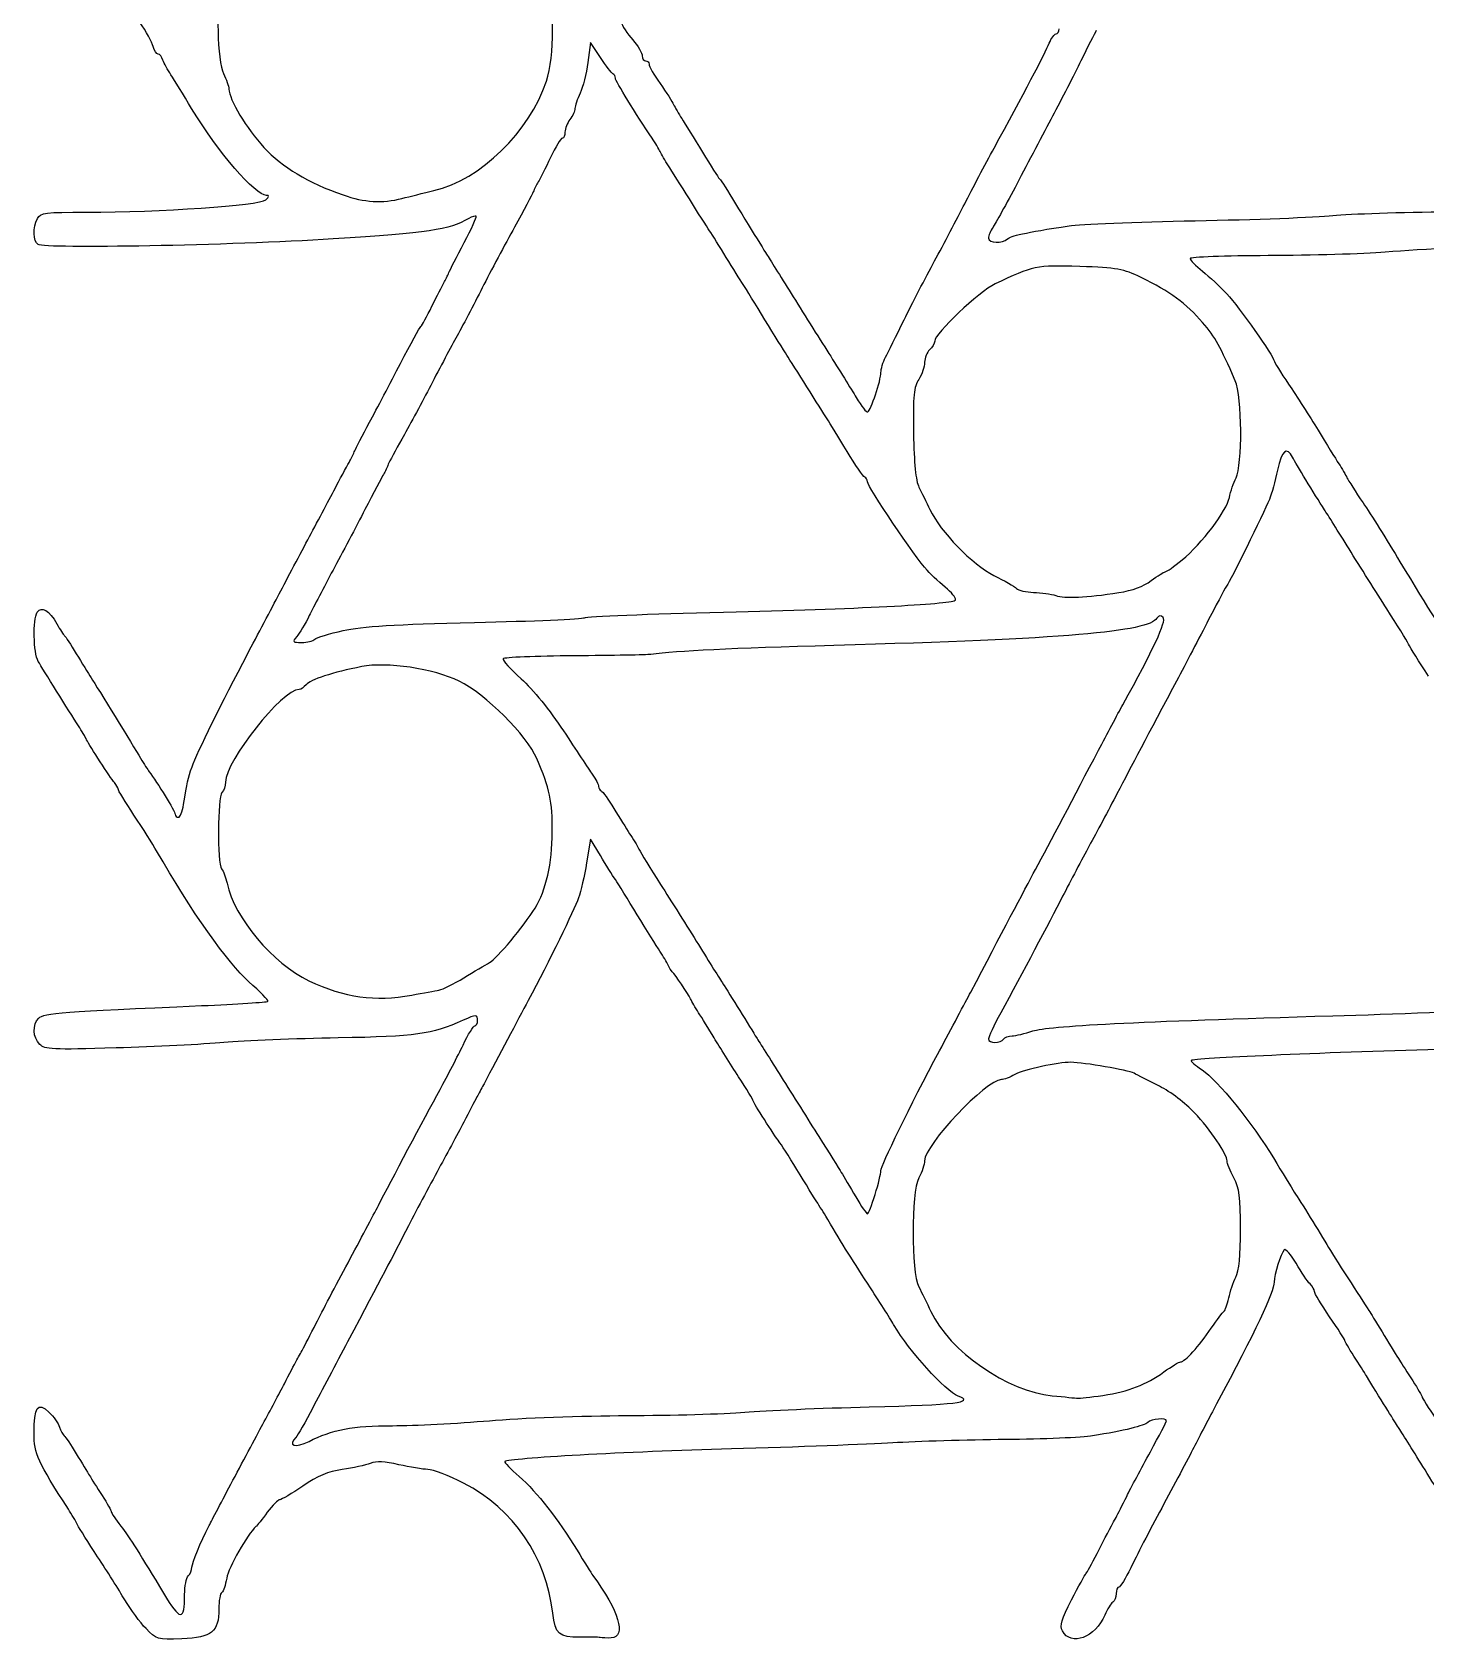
# Model space of a CAD drawing. Extents: x 10 to 820, y 30 to 851.
# Drawn here: x 445.5 to 623, y 33.1 to 238.7 of the extents above; entities that cross this region are included whole.
import ezdxf

# ---------------------------------------------------------------- set-up
doc = ezdxf.new("R2010")
doc.units = 0
doc.layers.add('Layer_1', color=7, linetype='CONTINUOUS')

msp = doc.modelspace()

# ---------------------------------------------------------------- linework, layer by layer
at = {"layer": 'Layer_1', "color": 7}
for points in [[(517.86347, 235.521299), (516.592159, 237.448603), (516.260874, 234.890449)], [(492.581379, 217.568837), (492.581181, 217.571019)], [(569.725295, 212.404282), (569.725295, 212.404141)], [(552.929141, 192.555782), (552.929141, 192.555555)], [(583.919357, 167.349037), (583.919159, 167.349037)], [(517.861627, 133.839416), (516.588446, 135.918033), (516.099952, 132.933775)], [(493.840359, 116.074947), (493.840245, 116.074947)], [(569.244, 110.463823), (569.244, 110.46249)], [(459.959853, 35.360115), (459.960108, 35.362128)]]:
    msp.add_lwpolyline(points, dxfattribs=at)
for points in [[(481.467216, 161.402432)], [(552.870039, 90.658126)], [(581.878299, 65.079928)], [(480.737294, 59.220404)]]:
    msp.add_lwpolyline(points, close=True, dxfattribs=at)
for points in [[(510.978569, 232.523321), (512.03249, 235.74226), (512.028125, 242.177642), (510.970065, 245.366335)], [(469.561392, 243.770713), (468.84383, 242.856398), (469.053622, 234.980307), (469.835786, 233.467768)], [(460.879894, 236.913308), (460.725972, 237.44333), (459.966174, 238.840612), (459.191777, 240.018379)], [(520.448666, 240.125302), (520.613926, 239.595478), (521.301555, 238.528886), (521.976427, 237.755113)], [(575.924296, 238.519277), (576.136894, 238.519277), (576.310715, 238.809289), (576.310715, 239.163422)], [(581.060475, 238.947563), (580.836538, 238.594253), (579.948416, 236.859705), (579.086485, 235.093012)], [(461.50944, 235.949699), (461.317251, 235.949699), (461.033928, 236.383343), (460.879894, 236.913308)], [(521.976427, 237.755113), (522.651328, 236.981397), (523.203488, 236.065919), (523.203488, 235.720773)], [(568.023657, 223.957646), (571.685254, 230.642279), (574.582998, 236.151809), (575.062847, 237.34151)], [(575.062847, 237.34151), (575.324202, 237.989311), (575.711811, 238.519277), (575.924296, 238.519277)], [(462.11801, 235.20019), (461.975427, 235.612404), (461.701657, 235.949699), (461.50944, 235.949699)], [(463.131594, 233.303557), (462.71663, 233.934464), (462.260508, 234.787948), (462.11801, 235.20019)], [(516.260874, 234.890449), (516.078607, 233.483444), (515.638982, 231.719784), (515.283715, 230.971154)], [(519.456002, 233.451299), (519.27912, 233.529819), (518.562692, 234.461312), (517.86347, 235.521299)], [(523.203488, 235.720773), (523.203488, 235.375655), (523.396244, 235.093239), (523.631775, 235.093239)], [(523.631775, 235.093239), (523.867334, 235.093239), (524.060062, 234.898782), (524.060062, 234.660587)], [(524.060062, 234.660587), (524.060062, 234.42276), (524.698367, 233.314414), (525.478547, 232.19796)], [(579.086485, 235.093012), (578.224554, 233.326348), (576.600019, 230.146357), (575.47645, 228.026354)], [(465.777367, 229.020691), (464.737166, 230.745375), (463.546558, 232.67265), (463.131594, 233.303557)], [(469.835786, 233.467768), (470.214722, 232.734956), (470.524775, 231.852559), (470.524775, 231.506902)], [(496.649889, 218.560169), (502.558566, 219.923888), (508.865709, 226.070137), (510.978569, 232.523321)], [(519.777224, 232.893129), (519.777224, 233.121601), (519.632657, 233.372751), (519.456002, 233.451299)], [(524.453624, 225.242506), (522.406244, 228.225148), (519.777224, 232.526212), (519.777224, 232.893129)], [(470.524775, 231.506902), (470.524775, 230.21385), (472.787673, 226.442808), (474.992857, 224.060912)], [(515.283715, 230.971154), (514.928478, 230.222524), (514.63169, 229.350049), (514.624207, 229.032313)], [(525.478547, 232.19796), (526.258726, 231.081479), (527.031734, 229.87888), (527.196398, 229.52557)], [(475.328621, 217.961747), (473.871443, 217.961747), (469.150936, 223.427425), (465.777367, 229.020691)], [(514.624207, 229.032313), (514.615703, 228.714606), (514.327618, 228.080524), (513.981763, 227.623268)], [(527.196398, 229.52557), (527.361091, 229.172231), (527.830906, 228.366937), (528.240568, 227.736002)], [(513.981763, 227.623268), (513.635936, 227.166011), (513.352982, 226.44329), (513.352982, 226.017186)], [(528.240568, 227.736002), (528.650175, 227.105095), (529.836531, 225.177819), (530.876874, 223.453192)], [(575.47645, 228.026354), (574.352854, 225.906351), (572.318542, 222.051772), (570.955786, 219.460679)], [(513.013788, 225.242506), (512.827268, 225.242506), (512.147208, 224.134329), (511.502553, 222.779851)], [(513.352982, 226.017186), (513.352982, 225.591139), (513.200194, 225.242506), (513.013788, 225.242506)], [(525.485633, 223.529359), (525.322358, 223.882698), (524.857873, 224.653608), (524.453624, 225.242506)], [(474.992857, 224.060912), (477.33674, 221.529233), (480.55789, 219.596685), (485.086434, 218.005174)], [(511.502553, 222.779851), (510.857898, 221.425429), (510.157174, 220.028147), (509.945341, 219.674808)], [(526.527422, 221.739819), (526.117787, 222.370726), (525.648994, 223.176021), (525.485633, 223.529359)], [(530.876874, 223.453192), (531.917246, 221.728537), (532.880883, 220.221101), (533.018307, 220.103322)], [(564.287934, 216.890959), (565.245818, 218.775403), (566.926904, 221.955422), (568.023657, 223.957646)], [(529.199472, 217.507098), (528.139485, 219.204172), (526.937057, 221.108884), (526.527422, 221.739819)], [(533.018307, 220.103322), (533.155787, 219.985684), (533.50082, 219.503709), (533.785164, 219.032619)], [(492.581181, 217.571019), (493.523417, 217.815933), (495.354314, 218.261142), (496.649889, 218.560169)], [(509.308056, 218.389948), (509.169442, 218.03661), (508.092135, 216.012985), (506.914254, 213.892982)], [(509.945341, 219.674808), (509.733593, 219.32147), (509.446727, 218.743287), (509.308056, 218.389948)], [(533.785164, 219.032619), (535.103217, 216.848893), (538.4731, 211.359404), (539.050008, 210.456257)], [(570.955786, 219.460679), (569.592973, 216.869558), (568.216668, 214.369372), (567.897345, 213.904745)], [(452.444584, 215.813879), (461.592977, 215.805375), (474.477632, 216.689359), (475.220337, 217.379227)], [(475.220337, 217.379227), (475.647235, 217.775737), (475.681817, 217.961747), (475.328621, 217.961747)], [(485.086434, 218.005174), (487.771949, 217.06135), (490.107017, 216.925429), (492.581379, 217.568837)], [(531.769164, 213.453867), (531.415825, 213.9861), (530.259488, 215.810052), (529.199472, 217.507098)], [(560.451695, 209.610144), (561.603723, 211.730147), (563.329994, 215.006515), (564.287934, 216.890959)], [(446.201645, 211.696415), (445.567223, 212.088475), (445.527056, 213.870361), (446.127377, 214.991917)], [(446.127377, 214.991917), (446.532902, 215.749646), (447.071938, 215.819804), (452.444584, 215.813879)], [(501.081376, 214.996594), (498.582721, 213.560279), (495.949873, 213.164506), (483.801235, 212.398982)], [(500.504639, 211.939514), (501.436358, 213.691722), (502.125291, 215.198704), (502.035602, 215.288364)], [(502.035602, 215.288364), (501.946028, 215.378222), (501.516522, 215.246695), (501.081376, 214.996594)], [(567.897345, 213.904745), (567.577994, 213.440119), (567.316753, 212.813747), (567.316753, 212.512849)], [(569.725295, 212.404141), (570.135581, 212.814427), (571.865565, 213.184008), (577.595546, 214.085454)], [(577.595546, 214.085454), (578.891121, 214.288982), (586.11394, 214.576216), (593.646302, 214.723136)], [(593.646302, 214.723136), (601.178664, 214.869971), (609.080493, 215.167778), (611.205939, 215.384799)], [(611.205939, 215.384799), (613.331385, 215.601933), (619.984978, 215.825416), (625.991649, 215.881656)], [(483.801235, 212.398982), (470.731081, 211.575404), (447.111566, 211.134021), (446.201645, 211.696415)], [(498.555877, 208.111268), (498.695908, 208.464607), (499.572947, 210.187306), (500.504639, 211.939514)], [(506.914254, 213.892982), (505.736374, 211.772978), (503.893316, 208.303883), (502.818532, 206.183879)], [(533.910597, 210.038402), (533.08614, 211.384745), (532.122502, 212.92169), (531.769164, 213.453867)], [(567.316753, 212.512849), (567.316753, 211.860427), (569.101077, 211.779923), (569.725295, 212.404282)], [(536.05203, 206.603861), (535.698691, 207.146582), (534.735053, 208.692116), (533.910597, 210.038402)], [(539.050008, 210.456257), (539.403346, 209.903105), (540.807686, 207.655571), (542.170754, 205.461753)], [(602.971379, 210.277363), (597.494702, 210.26319), (593.013779, 210.094528), (593.013779, 209.901404)], [(593.013779, 209.901404), (593.013779, 209.708364), (593.723829, 208.985445), (594.591656, 208.295294)], [(617.85426, 210.71438), (615.145359, 210.487608), (608.448056, 210.290969), (602.971379, 210.277363)], [(645.050247, 211.742506), (628.626027, 211.357958), (623.003564, 211.145416), (617.85426, 210.71438)], [(497.921483, 206.826409), (498.130113, 207.179719), (498.415732, 207.75793), (498.555877, 208.111268)], [(556.576791, 202.115143), (557.555991, 204.117394), (559.299667, 207.490141), (560.451695, 209.610144)], [(578.943789, 208.889832), (573.377509, 209.066997), (572.986696, 208.986777), (568.173496, 206.679489)], [(586.779089, 207.489687), (584.488157, 208.598516), (583.706135, 208.738264), (578.943789, 208.889832)], [(594.591656, 208.295294), (595.459483, 207.605171), (596.856736, 206.299816), (597.696699, 205.394544)], [(496.395792, 203.828402), (497.026132, 205.124005), (497.712655, 206.47307), (497.921483, 206.826409)], [(502.818532, 206.183879), (501.743776, 204.063876), (500.223782, 201.172935), (499.440853, 199.759609)], [(538.835878, 202.115143), (537.658083, 204.041256), (536.40534, 206.061139), (536.05203, 206.603861)], [(568.173496, 206.679489), (566.093008, 205.682119), (560.464423, 200.357379), (560.464423, 199.386569)], [(594.602059, 201.760925), (592.550966, 204.172046), (590.440459, 205.71758), (586.779089, 207.489687)], [(494.986122, 201.258711), (495.131256, 201.376349), (495.765508, 202.532856), (496.395792, 203.828402)], [(542.170754, 205.461753), (543.533822, 203.267936), (545.693368, 199.834784), (546.969724, 197.83256)], [(597.696699, 205.394544), (599.242601, 203.728396), (603.695347, 197.437212), (603.711901, 196.895851)], [(541.619699, 197.610721), (541.266389, 198.162088), (540.013645, 200.189086), (538.835878, 202.115143)], [(554.204079, 197.337971), (554.529894, 197.963209), (555.59762, 200.112947), (556.576791, 202.115143)], [(598.762384, 194.341326), (596.860733, 198.741092), (596.26078, 199.811114), (594.602059, 201.760925)], [(492.397326, 196.547615), (493.676176, 199.020929), (494.841102, 201.140932), (494.986122, 201.258711)], [(499.440853, 199.759609), (498.657867, 198.346283), (497.121546, 195.455341), (496.026777, 193.335338)], [(544.189418, 193.549467), (543.129403, 195.231801), (541.973037, 197.059325), (541.619699, 197.610721)], [(546.969724, 197.83256), (548.24608, 195.830308), (549.821746, 193.290607), (550.471248, 192.188724)], [(559.82195, 198.26062), (559.46864, 197.967347), (559.179534, 197.262456), (559.179534, 196.69411)], [(560.464423, 199.386569), (560.464423, 199.060557), (560.17526, 198.553864), (559.82195, 198.26062)], [(488.445433, 189.052614), (489.340132, 190.701499), (491.118504, 194.074245), (492.397326, 196.547615)], [(553.611667, 195.379911), (553.611667, 195.831612), (553.878407, 196.712705), (554.204079, 197.337971)], [(559.179534, 196.69411), (559.179534, 196.125792), (558.842268, 195.144522), (558.430054, 194.513559)], [(603.711901, 196.895851), (603.717571, 196.733993), (604.552346, 195.384957), (605.568566, 193.897845)], [(496.026777, 193.335338), (494.932009, 191.215335), (493.372103, 188.324422), (492.560346, 186.911096)], [(546.759138, 189.481071), (546.405771, 190.036406), (545.249406, 191.86719), (544.189418, 193.549467)], [(552.929141, 192.555555), (553.304533, 193.657269), (553.611667, 194.928211), (553.611667, 195.379911)], [(558.430054, 194.513559), (557.797701, 193.54564), (557.694747, 192.474853), (557.771396, 187.66256)], [(598.864147, 181.966992), (599.710317, 183.588324), (599.638374, 192.314072), (598.762384, 194.341326)], [(605.568566, 193.897845), (606.584786, 192.410762), (608.271174, 189.782932), (609.316052, 188.058305)], [(550.471248, 192.188724), (551.120722, 191.086841), (551.7859, 190.267968), (551.949374, 190.369023)], [(551.949374, 190.369023), (552.112933, 190.469937), (552.553749, 191.454126), (552.929141, 192.555782)], [(549.294643, 185.335685), (548.253421, 187.060312), (547.112448, 188.925735), (546.759138, 189.481071)], [(486.563937, 185.41222), (486.703968, 185.765559), (487.550734, 187.403729), (488.445433, 189.052614)], [(557.771396, 187.66256), (557.832908, 183.807301), (558.054577, 181.581509), (558.455849, 180.794526)], [(609.316052, 188.058305), (610.360931, 186.333679), (611.550972, 184.406375), (611.960635, 183.775468)], [(485.931357, 184.12736), (486.139137, 184.480671), (486.423764, 185.058853), (486.563937, 185.41222)], [(492.560346, 186.911096), (491.748589, 185.497742), (490.973653, 184.052299), (490.838271, 183.698961)], [(551.543113, 182.05719), (551.347522, 182.13571), (550.335809, 183.611058), (549.294643, 185.335685)], [(606.081949, 184.587877), (605.332582, 186.048938), (604.650736, 185.471606), (604.146906, 182.949537)], [(484.205427, 180.915225), (484.946913, 182.328579), (485.723578, 183.774022), (485.931357, 184.12736)], [(490.838271, 183.698961), (490.702774, 183.345622), (490.425716, 182.767439), (490.22233, 182.414101)], [(610.14513, 177.898227), (608.825149, 179.947647), (606.490194, 183.791937), (606.081949, 184.587877)], [(611.960635, 183.775468), (612.370241, 183.144532), (612.840849, 182.339266), (613.006449, 181.985899)], [(490.22233, 182.414101), (490.018803, 182.060762), (488.952239, 180.037137), (487.85183, 177.917134)], [(551.89852, 181.480907), (551.89852, 181.719301), (551.738363, 181.978671), (551.543113, 182.05719)], [(559.490495, 170.208003), (558.040801, 171.740555), (551.89852, 180.860913), (551.89852, 181.480907)], [(598.015908, 179.479222), (598.169829, 180.24829), (598.551429, 181.367776), (598.864147, 181.966992)], [(604.146906, 182.949537), (603.876198, 181.595115), (603.411287, 179.908728), (603.113451, 179.20205)], [(613.006449, 181.985899), (613.171992, 181.632561), (614.096455, 180.187118), (615.060745, 178.773764)], [(480.796255, 174.490983), (481.929802, 176.610986), (483.46394, 179.501871), (484.205427, 180.915225)], [(558.455849, 180.794526), (558.782344, 180.154208), (559.41206, 178.859342), (559.855257, 177.917134)], [(591.997984, 171.514945), (594.50245, 173.567172), (597.672576, 177.762617), (598.015908, 179.479222)], [(603.113451, 179.20205), (602.348097, 177.386006), (597.982828, 168.538766), (597.724903, 168.280841)], [(487.85183, 177.917134), (486.751449, 175.797131), (484.923244, 172.328007), (483.789187, 170.208003)], [(559.855257, 177.917134), (561.166111, 175.13028), (565.291626, 170.891947), (568.008095, 169.541352)], [(613.265876, 172.912029), (611.902808, 175.105874), (610.498468, 177.349666), (610.14513, 177.898227)], [(615.060745, 178.773764), (616.025035, 177.360466), (618.139822, 173.98772), (619.760304, 171.278819)], [(476.944709, 167.210139), (477.929493, 169.094583), (479.662709, 172.37098), (480.796255, 174.490983)], [(618.077347, 165.282835), (616.794103, 167.285059), (614.628944, 170.718211), (613.265876, 172.912029)], [(589.836028, 169.993874), (590.004406, 169.993874), (590.977029, 170.678356), (591.997984, 171.514945)], [(619.760304, 171.278819), (623.473265, 165.071909), (625.666912, 161.682892), (626.090181, 161.49966)], [(483.789187, 170.208003), (482.655131, 168.088), (481.296967, 165.486193), (480.771055, 164.426177)], [(562.085698, 167.771654), (561.326778, 168.404999), (560.158961, 169.501355), (559.490495, 170.208003)], [(568.008095, 169.541352), (569.33984, 168.879235), (570.634989, 168.131994), (570.886139, 167.880844)], [(583.919159, 167.349037), (585.680296, 167.619178), (587.105471, 168.144325), (588.066359, 168.877251)], [(588.066359, 168.877251), (588.871568, 169.491405), (589.667905, 169.993874), (589.836028, 169.993874)], [(472.878636, 159.501009), (474.130161, 161.856599), (475.959896, 165.325695), (476.944709, 167.210139)], [(563.054948, 166.366463), (563.280586, 166.506211), (562.844618, 167.138337), (562.085698, 167.771654)], [(570.886139, 167.880844), (571.137288, 167.629695), (572.123348, 167.404964), (573.077348, 167.381493)], [(573.077348, 167.381493), (574.031348, 167.358816), (575.293729, 167.176832), (575.882627, 166.978804)], [(575.882627, 166.978804), (577.052202, 166.58561), (579.753562, 166.710079), (583.919357, 167.349037)], [(597.724903, 168.280841), (597.607265, 168.16292), (596.643458, 166.377178), (595.58347, 164.312224)], [(446.225655, 158.585985), (445.600644, 159.667034), (445.519658, 163.933771), (446.1066, 164.854577)], [(446.1066, 164.854577), (446.638492, 165.688955), (447.62767, 165.095238), (448.603582, 163.355588)], [(515.828733, 164.153966), (516.091504, 164.316391), (524.074036, 164.636338), (533.567321, 164.864725)], [(533.567321, 164.864725), (550.563431, 165.273594), (562.249626, 165.868756), (563.054948, 166.366463)], [(620.845832, 160.785868), (620.606304, 161.256958), (619.360534, 163.280612), (618.077347, 165.282835)], [(448.603582, 163.355588), (449.000007, 162.648939), (449.437421, 161.974379), (449.575582, 161.856599)], [(480.771055, 164.426177), (480.245143, 163.36619), (479.525597, 162.161635), (479.172032, 161.749421)], [(481.467216, 161.402432), (481.691153, 161.624101), (483.319572, 162.126145), (485.086236, 162.518716)], [(485.086236, 162.518716), (487.485338, 163.051827), (491.722, 163.311708), (501.824478, 163.545481)], [(501.824478, 163.545481), (509.263835, 163.717544), (515.565734, 163.991456), (515.828733, 164.153966)], [(588.792708, 164.09801), (587.701483, 162.332394), (577.010901, 161.42766), (547.615683, 160.613295)], [(584.436482, 153.062225), (588.313852, 160.051667), (590.020592, 163.736196), (589.583376, 164.173412)], [(589.583376, 164.173412), (589.255776, 164.501012), (589.028409, 164.479298), (588.792708, 164.09801)], [(595.58347, 164.312224), (594.523455, 162.24727), (592.692557, 158.74549), (591.514762, 156.530498)], [(449.575582, 161.856599), (449.713629, 161.738678), (450.388303, 160.709985), (451.074571, 159.570259)], [(479.172032, 161.749421), (478.580469, 161.059667), (478.630104, 160.999912), (479.794803, 160.999912)], [(479.794803, 160.999912), (480.49085, 160.999912), (481.243449, 161.181046), (481.467216, 161.402432)], [(547.615683, 160.613295), (534.489743, 160.249638), (527.750742, 159.919487), (524.274219, 159.469657)], [(623.388877, 156.71716), (622.229649, 158.483824), (621.085274, 160.314722), (620.845832, 160.785868)], [(451.354039, 150.369368), (450.164565, 152.201399), (446.804064, 157.58561), (446.225655, 158.585985)], [(451.074571, 159.570259), (451.760839, 158.430533), (452.611459, 157.045497), (452.964769, 156.492372)], [(465.830886, 145.153507), (466.460404, 146.925132), (469.688866, 153.497513), (472.878636, 159.501009)], [(499.862025, 156.077579), (496.621599, 157.662401), (490.615241, 158.555229), (487.441798, 157.92384)], [(505.467451, 158.919736), (505.360585, 158.747106), (506.399596, 157.598735), (507.77593, 156.367846)], [(514.539508, 159.296177), (509.656547, 159.261594), (505.574147, 159.092366), (505.467451, 158.919736)], [(524.274219, 159.469657), (523.803101, 159.408712), (519.422468, 159.33076), (514.539508, 159.296177)], [(452.964769, 156.492372), (453.759122, 155.248842), (458.241207, 147.966325), (459.273188, 146.242436)], [(487.441798, 157.92384), (483.773257, 157.193947), (480.876929, 156.251087), (480.348863, 155.614823)], [(507.77593, 156.367846), (509.225142, 155.071818), (511.486538, 152.285843), (513.148774, 149.748779)], [(591.514762, 156.530498), (587.386752, 148.767056), (585.57479, 145.336965), (583.69491, 141.727214)], [(479.495805, 155.004042), (477.311172, 155.004042), (470.09629, 145.952253), (470.09629, 143.211406)], [(480.348863, 155.614823), (480.069934, 155.278889), (479.686151, 155.004042), (479.495805, 155.004042)], [(509.765993, 146.205302), (508.50004, 149.15801), (503.192195, 154.448876), (499.862025, 156.077579)], [(581.340737, 147.280398), (582.385559, 149.274628), (583.778674, 151.876436), (584.436482, 153.062225)], [(452.393106, 148.609733), (452.231248, 148.946603), (451.763645, 149.738432), (451.354039, 150.369368)], [(455.942621, 143.137252), (455.386747, 143.778448), (452.793132, 147.777141), (452.393106, 148.609733)], [(513.148774, 149.748779), (514.727416, 147.339188), (516.382821, 144.845522), (516.827435, 144.207302)], [(459.273188, 146.242436), (459.690249, 145.545793), (460.185094, 144.774855), (460.37286, 144.529289)], [(511.737177, 136.827784), (511.75135, 140.762527), (511.414878, 142.359397), (509.765993, 146.205302)], [(573.317046, 132.090836), (575.049014, 135.322417), (578.296923, 141.47099), (581.340737, 147.280398)], [(460.37286, 144.529289), (461.386501, 143.203611), (463.671878, 139.456464), (463.671878, 139.120162)], [(464.742353, 140.335318), (465.193884, 143.204716), (465.290744, 143.633541), (465.830886, 145.153507)], [(516.827435, 144.207302), (517.272021, 143.569025), (517.635791, 142.862376), (517.635791, 142.636908)], [(456.391062, 142.338278), (456.391062, 142.493334), (456.189235, 142.852738), (455.942621, 143.137252)], [(458.425459, 139.001447), (457.306539, 140.681797), (456.391062, 142.183337), (456.391062, 142.338278)], [(470.09629, 143.211406), (470.09629, 142.724896), (469.890778, 142.121541), (469.640054, 141.870619)], [(517.635791, 142.636908), (517.635791, 142.411554), (517.787444, 142.162729), (517.972887, 142.084209)], [(517.972887, 142.084209), (518.158556, 142.005689), (518.881022, 140.9999), (519.57894, 139.849119)], [(464.080775, 138.729264), (464.305563, 138.729264), (464.603371, 139.451986), (464.742353, 140.335318)], [(469.640054, 141.870619), (469.070602, 141.301138), (469.027629, 132.868493), (469.590731, 132.168392)], [(583.69491, 141.727214), (582.652186, 139.72499), (581.062573, 136.737699), (580.162431, 135.088814)], [(461.316344, 134.44688), (460.845254, 135.271592), (459.544322, 137.321154), (458.425459, 139.001447)], [(463.671878, 139.120162), (463.671878, 138.905012), (463.855846, 138.729264), (464.080775, 138.729264)], [(519.57894, 139.849119), (520.276887, 138.698338), (521.182358, 137.252868), (521.591057, 136.637012)], [(509.539249, 127.165583), (510.927064, 129.389759), (511.723826, 132.892417), (511.737177, 136.827784)], [(521.591057, 136.637012), (521.999813, 136.021101), (522.53284, 135.131731), (522.77557, 134.660641)], [(473.060621, 117.772843), (470.395374, 120.118711), (465.664038, 126.836055), (461.316344, 134.44688)], [(519.777224, 130.785964), (519.423885, 131.322165), (518.56187, 132.696231), (517.861627, 133.839416)], [(522.77557, 134.660641), (523.018499, 134.189494), (524.261917, 132.165869), (525.539066, 130.163646)], [(580.162431, 135.088814), (579.262318, 133.439929), (577.735946, 130.549016), (576.770523, 128.664572)], [(469.590731, 132.168392), (469.814385, 131.89003), (470.127301, 131.055), (470.285928, 130.312465)], [(516.099952, 132.933775), (515.831227, 131.292458), (515.370087, 129.274984), (515.075085, 128.450528)], [(565.059667, 116.458475), (568.916485, 123.798733), (571.898476, 129.444043), (573.317046, 132.090836)], [(470.285928, 130.312465), (471.229496, 125.895945), (476.109169, 120.098698), (480.728054, 117.906837)], [(522.561073, 126.309123), (521.383277, 128.23518), (520.130562, 130.249762), (519.777224, 130.785964)], [(525.539066, 130.163646), (526.816216, 128.161394), (528.981375, 124.719482), (530.350537, 122.514893)], [(515.075085, 128.450528), (514.500248, 126.843964), (511.284257, 120.283574), (508.671621, 115.387886)], [(576.770523, 128.664572), (574.968992, 125.148052), (571.644151, 118.885498), (568.878784, 113.800031)], [(503.740217, 120.213388), (504.66295, 120.724191), (508.064723, 124.802396), (509.539249, 127.165583)], [(525.447252, 121.667221), (525.037646, 122.294188), (523.73884, 124.383038), (522.561073, 126.309123)], [(526.486745, 119.884852), (526.324603, 120.238191), (525.856915, 121.040254), (525.447252, 121.667221)], [(530.350537, 122.514893), (531.719671, 120.310276), (533.128971, 118.066484), (533.48231, 117.528695)], [(500.454295, 118.272449), (501.722232, 119.041432), (503.200925, 119.914871), (503.740217, 120.213388)], [(527.026802, 119.028279), (526.891872, 119.145917), (526.648802, 119.531514), (526.486745, 119.884852)], [(475.483591, 115.278893), (475.589323, 115.384626), (474.498977, 116.50689), (473.060621, 117.772843)], [(480.728054, 117.906837), (485.286504, 115.743634), (489.099556, 115.210919), (493.840359, 116.074947)], [(497.292305, 116.711126), (497.763451, 116.800985), (499.18633, 117.503467), (500.454295, 118.272449)], [(529.340184, 115.602015), (529.005413, 116.326097), (527.401995, 118.700849), (527.026802, 119.028279)], [(533.48231, 117.528695), (533.835649, 116.990849), (534.799286, 115.449312), (535.623743, 114.102997)], [(467.019027, 114.727328), (471.568832, 114.924903), (475.377887, 115.173161), (475.483591, 115.278893)], [(493.840245, 116.074947), (495.267801, 116.335167), (496.821187, 116.621382), (497.292305, 116.711126)], [(508.671621, 115.387886), (507.342116, 112.896601), (504.840739, 108.186327), (503.042469, 104.78787)], [(530.381945, 113.819675), (529.972339, 114.446613), (529.503545, 115.248704), (529.340184, 115.602015)], [(561.06721, 108.963502), (562.582328, 111.790182), (564.378926, 115.162928), (565.059667, 116.458475)], [(446.414102, 109.793713), (445.527396, 110.68039), (445.466026, 112.324711), (446.288811, 113.14758)], [(446.288811, 113.14758), (446.914672, 113.77347), (449.371289, 113.96067), (467.019027, 114.727328)], [(502.217587, 112.817968), (502.217587, 113.609089), (502.049776, 113.613142), (500.355026, 112.863322)], [(532.372801, 110.607539), (531.687498, 111.747237), (530.791608, 113.192708), (530.381945, 113.819675)], [(535.623743, 114.102997), (536.448171, 112.756683), (537.411809, 111.204034), (537.765148, 110.65261)], [(568.878784, 113.800031), (568.01966, 112.220112), (567.316753, 110.726481), (567.316753, 110.480831)], [(572.976548, 111.500963), (574.920888, 112.147432), (586.002255, 112.70906), (611.215832, 113.438953)], [(611.215832, 113.438953), (618.753636, 113.657221), (628.968197, 114.045851), (633.91488, 114.302698)], [(500.355026, 112.863322), (496.283653, 111.06182), (494.425741, 110.799416), (484.443792, 110.616468)], [(500.360951, 109.712897), (501.009036, 111.067375), (501.691873, 112.175552), (501.878421, 112.175552)], [(501.878421, 112.175552), (502.064941, 112.175552), (502.217587, 112.464686), (502.217587, 112.817968)], [(570.325021, 110.890777), (570.774, 110.890777), (571.967188, 111.165171), (572.976548, 111.500963)], [(456.157572, 109.341275), (448.008392, 109.090125), (447.074121, 109.133779), (446.414102, 109.793713)], [(469.882133, 110.027344), (467.29104, 109.802557), (461.114971, 109.49392), (456.157572, 109.341275)], [(484.443792, 110.616468), (479.025991, 110.517256), (472.473254, 110.252046), (469.882133, 110.027344)], [(497.428651, 104.038163), (498.393338, 105.804828), (499.712894, 108.358475), (500.360951, 109.712897)], [(535.477872, 105.667206), (534.455444, 107.244686), (533.058162, 109.467813), (532.372801, 110.607539)], [(537.765148, 110.65261), (538.118458, 110.101243), (539.530253, 107.857451), (540.902477, 105.666412)], [(567.316753, 110.480831), (567.316753, 109.910302), (568.89344, 109.895278), (569.244, 110.463823)], [(569.244, 110.46249), (569.389701, 110.69805), (569.876041, 110.890777), (570.325021, 110.890777)], [(624.706789, 109.149369), (609.823142, 108.745319), (593.421203, 108.014802), (593.150296, 107.743924)], [(553.619547, 93.674387), (553.611043, 94.353993), (557.331912, 101.994752), (561.06721, 108.963502)], [(577.809676, 107.511114), (576.236957, 107.540595), (571.827751, 106.571486), (570.676942, 105.943413)], [(585.864774, 106.121599), (585.114104, 106.517684), (579.543401, 107.478629), (577.809676, 107.511114)], [(593.150296, 107.743924), (593.064689, 107.658034), (593.687943, 107.126765), (594.535445, 106.562784)], [(537.336861, 102.599524), (537.336861, 102.709225), (536.500329, 104.089754), (535.477872, 105.667206)], [(540.902477, 105.666412), (542.274672, 103.475429), (544.43728, 100.044573), (545.708278, 98.042349)], [(568.963796, 105.30851), (567.003383, 105.259187), (559.179336, 96.996733), (559.179336, 94.975801)], [(570.676942, 105.943413), (570.051704, 105.602179), (569.280766, 105.316475), (568.963796, 105.30851)], [(589.121244, 104.451738), (587.756022, 105.145489), (586.290623, 105.896954), (585.864774, 106.121599)], [(594.535445, 106.562784), (596.50011, 105.255303), (601.027946, 99.662944), (603.631794, 95.327751)], [(489.566053, 89.262375), (491.173184, 92.379691), (495.400888, 100.324664), (497.428651, 104.038163)], [(502.235332, 103.288853), (502.00941, 102.876639), (501.328784, 101.575707), (500.72251, 100.397911)], [(503.042469, 104.78787), (502.824484, 104.375628), (502.461111, 103.701067), (502.235332, 103.288853)], [(593.541363, 101.118648), (592.475536, 102.258062), (590.486522, 103.75793), (589.121244, 104.451738)], [(540.642058, 97.399933), (540.033261, 98.150151), (537.336861, 102.391971), (537.336861, 102.599524)], [(597.724903, 94.939263), (597.724903, 95.804822), (595.66284, 98.85062), (593.541363, 101.118648)], [(500.72251, 100.397911), (500.116207, 99.220173), (498.669829, 96.521959), (497.508277, 94.401956)], [(542.910738, 93.836245), (541.854124, 95.56073), (540.833226, 97.164403), (540.642058, 97.399933)], [(545.708278, 98.042349), (546.979248, 96.040126), (548.265639, 93.98668), (548.566933, 93.479137)], [(559.179336, 94.975801), (559.179336, 94.518913), (558.843345, 93.528289), (558.432634, 92.774444)], [(598.581476, 92.790913), (598.11033, 93.669908), (597.724903, 94.636664), (597.724903, 94.939263)], [(603.631794, 95.327751), (604.740793, 93.481376), (605.93724, 91.52669), (606.290579, 90.983968)], [(497.508277, 94.401956), (496.346752, 92.281952), (494.504459, 88.812857), (493.41434, 86.692853)], [(545.560735, 89.553408), (545.159831, 90.184485), (543.967352, 92.11176), (542.910738, 93.836245)], [(548.566933, 93.479137), (548.868171, 92.971593), (549.692854, 91.574482), (550.399532, 90.374519)], [(552.870039, 90.658041), (553.28659, 92.010478), (553.623856, 93.367849), (553.619547, 93.674387)], [(558.432634, 92.774444), (557.450344, 90.971269), (557.462873, 80.784205), (558.449642, 78.893071)], [(599.438021, 86.244668), (599.438021, 90.374491), (599.296289, 91.457014), (598.581476, 92.790913)], [(551.89852, 88.195924), (552.016158, 88.197653), (552.453487, 89.30566), (552.870039, 90.658126)], [(606.290579, 90.983968), (607.080453, 89.770768), (609.455886, 85.931326), (610.66781, 83.909005)], [(485.708271, 81.981531), (487.222879, 84.808183), (488.9589, 88.084579), (489.566053, 89.262375)], [(546.845566, 87.467647), (546.539793, 87.983751), (545.96161, 88.922331), (545.560735, 89.553408)], [(550.399532, 90.374519), (551.10618, 89.174501), (551.780741, 88.194138), (551.89852, 88.195924)], [(493.41434, 86.692853), (491.34125, 82.661307), (489.98833, 80.0864), (485.650954, 71.917037)], [(552.273743, 78.769594), (550.162073, 81.999559), (548.647295, 84.426809), (546.845566, 87.467647)], [(598.847196, 80.14006), (599.24861, 80.925824), (599.438021, 82.88275), (599.438021, 86.244668)], [(605.006626, 83.613918), (604.542906, 83.095235), (603.720632, 80.476136), (603.720632, 79.517685)], [(606.526223, 81.900772), (605.86232, 83.035254), (605.178519, 83.806192), (605.006626, 83.613918)], [(610.66781, 83.909005), (611.161889, 83.084576), (612.448534, 81.060923), (613.52706, 79.41201)], [(481.647046, 74.2724), (482.36611, 75.685755), (484.193691, 79.154879), (485.708271, 81.981531)], [(608.296657, 79.27212), (607.98683, 79.583421), (607.190125, 80.76629), (606.526223, 81.900772)], [(555.310498, 73.985421), (554.949308, 74.614485), (553.582753, 76.76737), (552.273743, 78.769594)], [(558.449642, 78.893071), (558.792407, 78.236142), (559.475613, 76.831405), (559.967764, 75.771418)], [(603.720632, 79.517685), (603.720632, 78.277726), (601.293183, 73.134517), (596.39279, 63.991566)], [(597.936821, 77.484536), (598.112569, 78.308992), (598.522204, 79.503966), (598.847196, 80.14006)], [(608.860043, 78.312649), (608.860043, 78.529216), (608.606626, 78.960876), (608.296657, 79.27212)], [(610.787319, 75.104057), (609.727303, 76.65234), (608.860043, 78.096224), (608.860043, 78.312649)], [(613.52706, 79.41201), (614.605558, 77.763153), (615.68312, 76.093263), (615.921627, 75.701203)], [(597.321618, 75.771418), (597.484327, 75.889339), (597.761073, 76.660107), (597.936821, 77.484536)], [(479.92908, 70.953229), (480.155002, 71.365443), (480.927953, 72.859103), (481.647046, 74.2724)], [(559.967764, 75.771418), (562.306007, 70.735641), (569.790577, 65.537979), (575.443115, 65.024624)], [(595.710151, 73.629985), (596.433836, 74.689972), (597.158995, 75.653638), (597.321618, 75.771418)], [(612.714622, 72.093408), (612.714622, 72.200841), (611.847306, 73.555774), (610.787319, 75.104057)], [(615.921627, 75.701203), (616.160021, 75.309144), (616.987964, 73.960051), (617.761284, 72.703226)], [(563.462174, 64.985705), (561.850564, 65.602353), (557.133884, 70.809767), (555.310498, 73.985421)], [(591.813618, 69.347147), (592.340437, 69.347147), (594.126264, 71.310026), (595.710151, 73.629985)], [(613.88363, 70.086111), (613.240676, 71.082574), (612.714622, 71.985833), (612.714622, 72.093408)], [(617.761284, 72.703226), (618.534603, 71.446372), (619.401863, 70.035796), (619.688559, 69.568561)], [(479.108025, 69.454211), (479.333663, 69.866426), (479.703272, 70.540986), (479.92908, 70.953229)], [(485.650954, 71.917037), (484.212712, 69.208136), (482.233392, 65.449991), (481.252491, 63.565519)], [(615.489684, 67.561604), (615.249306, 67.953664), (614.526613, 69.089676), (613.88363, 70.086111)], [(477.589165, 66.563298), (478.198756, 67.741065), (478.882217, 69.042026), (479.108025, 69.454211)], [(581.878384, 65.079928), (585.335093, 65.623131), (587.358859, 66.398662), (589.649338, 68.057865)], [(589.649338, 68.057865), (590.628255, 68.76698), (591.602154, 69.347147), (591.813618, 69.347147)], [(619.688559, 69.568561), (619.975369, 69.101326), (620.739788, 67.910265), (621.387561, 66.921682)], [(474.860592, 61.423916), (475.751691, 63.072801), (476.979575, 65.385531), (477.589165, 66.563298)], [(619.567151, 60.994183), (619.025337, 61.818895), (617.839718, 63.728539), (615.489684, 67.561604)], [(621.387561, 66.921682), (622.035362, 65.933156), (622.565356, 65.028139), (622.565356, 64.910586)], [(445.690672, 60.214117), (445.699176, 63.616514), (446.161507, 64.285179), (447.581466, 62.951194)], [(552.11265, 63.612319), (563.266583, 63.893232), (565.584076, 64.173777), (563.462174, 64.985705)], [(575.443115, 65.024624), (576.98023, 64.884876), (578.430633, 64.74201), (578.666164, 64.706662)], [(578.666164, 64.706662), (578.901723, 64.671229), (580.347165, 64.839323), (581.878299, 65.079928)], [(596.39279, 63.991566), (595.509004, 62.342709), (594.197073, 59.837223), (593.477357, 58.423897)], [(622.565356, 64.910586), (622.565356, 64.792949), (623.38318, 63.478609), (624.382732, 61.989739)], [(447.581466, 62.951194), (448.178725, 62.390105), (448.793021, 61.52789), (448.946603, 61.035144)], [(481.252491, 63.565519), (480.271591, 61.681075), (479.287458, 59.956165), (479.065506, 59.732398)], [(491.353836, 61.218716), (494.148881, 61.224385), (499.712128, 61.510202), (503.716576, 61.85549)], [(503.716576, 61.85549), (507.721051, 62.20092), (515.622881, 62.495865), (521.276241, 62.510974)], [(521.276241, 62.510974), (526.929545, 62.525147), (533.675038, 62.717053), (536.266159, 62.935122)], [(536.266159, 62.935122), (538.857252, 63.15339), (545.988199, 63.458029), (552.11265, 63.612319)], [(590.015574, 61.851182), (590.015574, 62.243298), (588.050995, 62.069733), (587.620922, 61.640001)], [(587.9496, 57.889566), (589.085867, 59.951232), (590.015574, 61.733969), (590.015574, 61.851182)], [(450.067677, 50.57927), (446.214798, 56.526669), (445.684039, 57.694996), (445.690672, 60.214117)], [(448.946603, 61.035144), (449.10024, 60.542426), (449.361056, 60.042905), (449.526401, 59.925097)], [(449.526401, 59.925097), (449.691661, 59.807459), (450.388445, 58.782961), (451.074741, 57.648706)], [(470.780744, 53.766404), (472.13355, 56.329122), (473.969465, 59.775002), (474.860592, 61.423916)], [(479.065506, 59.732398), (477.966684, 58.624476), (478.968277, 58.317711), (480.737294, 59.220404)], [(480.737294, 59.220404), (483.640538, 60.702017), (486.339575, 61.21007), (491.353836, 61.218716)], [(580.593297, 59.915147), (579.297751, 59.703966), (574.286806, 59.493324), (569.457903, 59.447516)], [(587.620922, 61.640001), (587.17988, 61.198958), (584.637798, 60.575053), (580.593297, 59.915147)], [(622.68957, 56.007985), (621.325567, 58.212546), (619.920462, 60.456338), (619.567151, 60.994183)], [(451.074741, 57.648706), (451.76098, 56.514451), (452.519163, 55.261736), (452.759541, 54.864858)], [(534.552786, 58.261982), (521.220115, 57.894017), (506.160012, 57.054905), (505.6845, 56.653462)], [(555.110401, 59.019938), (552.04819, 58.830584), (542.797239, 58.489491), (534.552786, 58.261982)], [(569.457903, 59.447516), (564.629027, 59.401595), (558.17264, 59.209406), (555.110401, 59.019938)], [(584.930532, 52.213784), (585.454743, 53.273799), (586.813304, 55.827872), (587.9496, 57.889566)], [(593.477357, 58.423897), (592.75764, 57.010571), (590.921414, 53.541447), (589.396885, 50.714795)], [(484.969505, 55.632083), (483.154368, 55.369595), (481.8184, 54.810858), (479.942006, 53.530051)], [(488.544872, 56.418527), (487.938031, 56.182684), (486.329143, 55.828807), (484.969505, 55.632083)], [(492.185266, 56.250432), (490.382318, 56.674524), (489.328935, 56.723166), (488.544872, 56.418527)], [(495.866847, 55.646908), (495.237385, 55.649743), (493.580677, 55.922152), (492.185266, 56.250432)], [(500.434566, 53.885034), (498.551766, 54.850401), (496.496308, 55.643223), (495.866847, 55.646908)], [(505.6845, 56.653462), (505.588972, 56.572958), (506.412437, 55.713919), (507.513924, 54.744357)], [(627.483721, 48.359233), (626.210909, 50.361428), (624.053573, 53.803396), (622.68957, 56.007985)], [(452.759541, 54.864858), (452.999919, 54.468007), (453.72264, 53.328026), (454.365595, 52.331563)], [(467.954545, 48.412836), (468.156089, 48.794578), (469.427937, 51.203658), (470.780744, 53.766404)], [(479.942006, 53.530051), (478.536504, 52.570666), (477.214539, 51.785724), (477.004265, 51.785724)], [(511.790497, 37.314291), (511.012415, 44.447564), (506.77153, 50.635935), (500.434566, 53.885034)], [(507.513924, 54.744357), (509.834676, 52.70157), (512.492071, 49.317825), (514.882698, 45.361453)], [(454.365595, 52.331563), (455.008577, 51.335129), (455.534631, 50.399242), (455.534631, 50.251784)], [(477.004265, 51.785724), (476.794217, 51.785724), (476.079291, 51.063003), (475.416013, 50.179642)], [(583.570214, 49.537), (583.794151, 49.949214), (584.406321, 51.153796), (584.930532, 52.213784)], [(451.245755, 48.575573), (451.006511, 49.046691), (450.476376, 49.948363), (450.067677, 50.57927)], [(455.534631, 50.251784), (455.534631, 50.104382), (456.082511, 49.281428), (456.752139, 48.423069)], [(475.416013, 50.179642), (474.752706, 49.29631), (474.100879, 48.477211), (473.967452, 48.359459)], [(581.159915, 44.93294), (582.319455, 47.20831), (582.701055, 47.937239), (583.570214, 49.537)], [(589.396885, 50.714795), (587.872299, 47.888115), (586.094976, 44.467208), (585.44726, 43.112729)], [(453.792769, 44.506893), (452.63116, 46.273557), (451.484999, 48.104483), (451.245755, 48.575573)], [(456.752139, 48.423069), (457.764731, 47.125141), (459.446952, 44.477384), (462.178218, 39.882565)], [(465.813452, 43.172256), (465.813452, 43.736153), (466.937474, 46.487318), (467.954545, 48.412836)], [(473.967452, 48.359459), (472.921184, 47.435762), (470.4479, 43.080811), (470.239213, 41.794704)], [(514.882698, 45.361453), (515.80787, 43.830319), (516.709287, 42.384849), (516.8858, 42.149318)], [(457.25424, 39.03906), (456.512017, 40.279699), (454.95435, 42.740228), (453.792769, 44.506893)], [(579.74109, 42.363249), (579.861279, 42.48117), (580.499726, 43.637393), (581.159915, 44.93294)], [(464.885503, 39.705967), (464.885503, 40.752433), (465.094416, 41.817409), (465.349478, 42.072612)], [(465.349478, 42.072612), (465.604596, 42.32773), (465.813452, 42.822631), (465.813452, 43.172256)], [(470.239213, 41.794704), (470.096914, 40.918316), (469.813874, 40.098197), (469.610035, 39.972225)], [(516.8858, 42.149318), (520.218125, 37.702524), (521.229271, 34.279917), (519.241646, 34.175347)], [(577.908576, 39.030754), (578.796302, 40.745828), (579.620929, 42.245469), (579.74109, 42.363249)], [(585.44726, 43.112729), (584.799571, 41.758307), (584.116989, 40.650102), (583.930469, 40.650102)], [(462.178218, 39.882565), (464.299525, 36.313973), (464.885503, 36.275791), (464.885503, 39.705967)], [(469.610035, 39.972225), (469.406224, 39.846367), (469.23949, 38.908666), (469.23949, 37.888676)], [(583.591275, 39.818814), (583.591275, 39.361642), (583.395401, 38.8666), (583.156526, 38.718801)], [(583.930469, 40.650102), (583.743949, 40.650102), (583.591275, 40.276042), (583.591275, 39.818814)], [(459.960108, 35.362128), (459.214114, 36.143838), (457.996464, 37.79842), (457.25424, 39.03906)], [(469.23949, 37.888676), (469.23949, 34.927661), (468.366391, 34.219397), (464.528366, 34.066695)], [(515.232805, 34.266906), (512.641911, 34.197173), (512.075832, 34.698509), (511.790497, 37.314291)], [(576.745861, 35.069139), (576.382658, 35.747809), (576.609515, 36.521044), (577.908576, 39.030754)], [(582.144926, 37.087491), (580.931527, 34.221013), (577.821893, 33.058553), (576.745861, 35.069139)], [(583.156526, 38.718801), (582.917282, 38.571116), (582.462179, 37.836943), (582.144926, 37.087491)], [(464.528366, 34.066695), (461.380123, 33.941403), (461.289273, 33.967198), (459.959853, 35.360115)], [(517.849722, 34.224953), (517.614163, 34.280228), (516.436537, 34.298937), (515.232805, 34.266906)], [(519.241646, 34.175347), (518.711624, 34.14615), (518.085281, 34.169677), (517.849722, 34.224953)]]:
    msp.add_open_spline(points, degree=3, dxfattribs=at)

doc.saveas('drawing.dxf')
